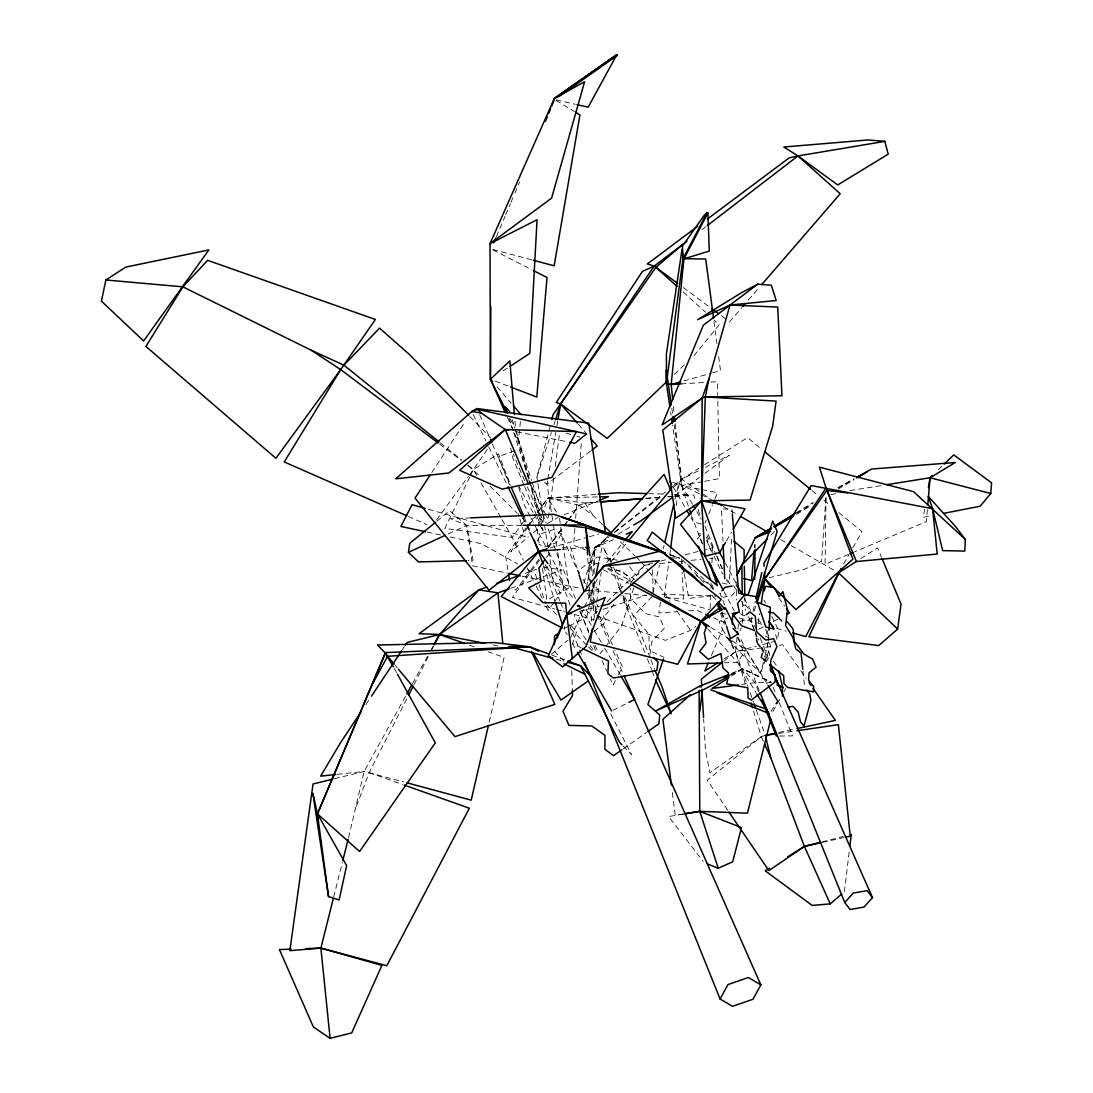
<?xml version="1.0" encoding="UTF-8"?>
<svg xmlns="http://www.w3.org/2000/svg" width="1093" height="1093" viewBox="0 0 1093 1093"><rect width="100%" height="100%" fill="white"/><g stroke="black" fill="none" stroke-linecap="round" stroke-linejoin="round"><path stroke-width="0.75" stroke-dasharray="5 3.75" d="M755.099 547.866L755.14 544.533M593.649 605.686L593.54 612.49L596.751 611.424M593.677 603.992L594.018 581.913M594.155 573.415L594.537 547.948L607.954 537.373M710.177 608.473L710.696 594.988M710.956 588.239L711.16 583.184M711.939 562.936L712.144 557.881M712.404 551.132L712.527 547.757L706.064 549.41M731.49 539.218L729.4 583.676L726.613 577.65M591.108 606.301L590.807 611.301L586.217 609.307M591.204 604.634L592.379 584.618M592.966 574.617L594.537 547.948L609.252 536.595M768.311 641.851L763.816 660.787M768.406 640.197L768.885 631.973M574.877 528.493L573.62 545.325L585.479 549.902M575.642 518.396L581.435 440.985M927.356 509.775L926.358 521.566L854.699 551.787M754.389 547.702L754.662 544.423M737.078 637.137L735.534 651.674L745.262 683.753M737.939 629.049L738.622 622.586M520.418 421.515L518.232 441.859L541.636 525.747M844.37 891.806L849.261 851.31M664.284 597.024L668.916 561.515M669.804 554.738L670.46 549.67M676.184 505.69L679.054 483.707L681.704 479.212L698.864 468.364M553.686 477.955L548.18 519.599L546.691 516.552M555.23 466.287L559.848 431.298M650.021 654.229L651.893 641.536L664.284 628.297L659.489 616.958L645.28 613.556L630.524 598.254L630.251 588.335M758.2 623.434L759.703 613.515M588.225 577.937L590.22 564.726L599.019 563.196M660.527 602.024L658.819 613.023L676.991 611.684M593.704 620.4L596.313 603.801M596.573 602.147L601.287 572.281M547.525 480.838L546.965 484.185L557.498 550.64M547.812 479.171L555.79 432.35M556.938 425.655L557.799 420.641M924.651 509.092L923.23 517.344L931.605 515.705M564.248 629.226L564.876 626.111M586.435 587.214L587.447 582.296M587.788 580.67L594.537 547.948L610.563 538.576M589.592 604.06L586.695 617.272L593.526 629.008M589.947 602.407L594.647 580.943M598.991 561.133L602.257 546.281L592.269 547.046M348.558 837.621L364.174 771.439L405.954 695.517M751.601 617.654L750.877 620.879L757.053 636.754M753.063 611.219L755.236 601.546M489.172 722.159L504.105 657.439L488.352 651.838M652.89 592.98L659.462 565.067M663.328 548.645L664.093 545.352M674.914 499.378L678.78 482.956L681.704 479.212L699.534 470.236M333.679 896.984L342.355 862.35M537.688 482.081L536.895 477.108L550.53 424.549M768.065 642.397L767.313 645.143L769.868 655.95M763.392 662.344L760.386 673.302L731.695 643.244L730.52 640.047M583.853 583.02L594.537 547.948L614.143 539.409M633.721 587.938L621.589 625.797L606.164 645.854M536.895 477.108L551.35 432.555M553.932 424.603L554.971 421.42M751.957 617.641L750.877 620.879L756.301 628.735M754.115 611.165L756.288 604.689M538.193 526.225L541.431 516.811M541.964 515.24L547.907 497.971L596.341 494.35M356.4 806.292L369.202 772.614L407.074 698.236M704.985 523.123L706.228 520.09M708.715 514.011L712.445 504.884M714.931 498.804L717.418 492.724L701.105 489.432M496.441 236.58L505.034 216.332M505.69 214.774L510.322 203.885M510.977 202.328L514.284 194.54M514.94 192.983L519.571 182.094M711.406 655.568L722.569 629.39L719.016 621.685L727.774 617.982M570.601 637.834L583.785 608.746M584.468 607.216L597.639 578.142M469.73 477.081L444.769 528.452L512.248 537.428L523.465 560.272M470.455 475.564L473.392 469.525L488.557 447.515M739.865 630.825L741.3 627.915M414.028 684.573L428.716 655.732M431.803 649.666L433.347 646.632M615.414 680.597L613.064 685.12L610.29 678.985M618.556 674.559L622.464 667.003L614.84 650.13M412.498 683.617L428.073 655.322M431.339 649.365L432.978 646.4M537.182 541.076L541.213 533.753L553.645 529.449L561.269 533.931L579.222 574.494M561.269 533.931L556.433 542.715L544 547.019L538.917 544.027M772.929 711.379L780.88 697.184M784.064 691.514L785.648 688.672M843.591 564.015L848.633 555.189M852.841 547.839L862.09 531.663L838.386 512.207M726.435 540.885L731.504 532.127M431.79 472.545L465.276 421.502M365.813 704.657L370.513 697.594M402.497 649.488L404.383 646.66M770.948 711.502L775.238 705.094M527.946 526.935L510.855 551.76L528.356 536.827M528.903 525.555L534.6 517.276M538.398 511.756L547.907 497.971L598.377 496.891M546.418 557.553L550.162 552.293M553.796 602.68L548.167 610.522L545.926 605.959M554.725 601.382L560.354 593.54L546.131 564.603M526.279 527.769L505.622 556.214L508.313 572.418M527.263 526.416L533.152 518.287M537.087 512.863L547.907 497.971L584.96 503.081L598.568 502.056M539.368 560.231L512.426 597.338L554.779 609.033M548.344 547.853L563.305 527.236M564.302 525.87L567.294 521.744M568.292 520.364L579.263 505.253L584.96 503.081L598.486 502.015M436.585 519.899L468.419 476.329M469.416 474.977L473.392 469.525L498.463 453.868L510.827 485.565M538.986 559.138L515.814 590.111L512.603 587.283M548.044 547.006L563.155 526.799M564.166 525.46L567.185 521.416M568.196 520.063L579.263 505.253L593.308 515.664L603.09 525.105M599.989 653.86L605.139 647.179M614.075 604.156L600.385 621.616L595.494 620.264M630.921 582.665L644.61 565.204L652.699 563.127M693.987 355.703L719.235 324.676L714.275 320.167M606.67 562.608L623.707 541.896M611.247 561.597L626.344 543.289M729.523 321.834L741.71 307.748M748.35 300.056L759.416 287.254M697.184 539.136L700.599 535.365M592.898 552.757L607.817 536.321M652.084 596.559L633.626 615.851L648.9 634.049L649.365 650.472L664.052 657.399M770.907 535.133L774.39 531.54M593.636 614.881L597.27 611.329M606.984 601.874L644.61 565.204L649.611 564.685M938.368 469.758L941.92 466.328M674.436 374.339L684.204 365.021M551.514 654.215L568.059 640.02M533.357 532.564L540.065 527.7M593.991 631.508L606.328 621.439L602.311 614.157M436.804 521.238L449.674 510.745L466.697 525.419L473.037 560.559L467.927 560.682M723.689 661.21L735.534 651.674L756.301 646.209M765.319 735.37L761.315 736.668L707.226 780.224L728.088 810.828M614.649 532.086L665.61 491.905M673.657 485.552L681.704 479.212L701.952 493.175M596.819 616.015L665.418 640.348L690.571 630.374L695.722 626.344M614.594 532.469L662.727 495.334M673.425 487.082L678.78 482.956M701.856 229.762L705.914 226.647M590.425 451.163L546.965 484.185L544.451 482.409M675.037 495.539L699.438 477.422M704.862 473.406L729.263 455.289L705.477 467.257M623.147 748.91L646.496 732.488M753.528 711.01L761.315 736.668L709.944 772.696L705.504 750.877L703.66 719.221M503.094 370.951L508.71 367.248M860.847 558.564L877.57 547.853L881.477 557.225M731.545 676.02L742.693 668.902L770.305 681.608M704.575 464.744L747.475 437.61L761.971 449.496M724.372 658.683L735.534 651.674L772.546 646.25M795.868 513L813.288 502.343M796.469 514.338L810.856 505.663M838.194 489.199L854.016 479.677M797.125 512.986L813.028 503.545M617.846 534.313L632.41 525.801M547.47 523.52L557.826 517.672M838.044 487.765L854.125 478.802M837.948 487.861L853.906 479.076M758.679 629.267L763.092 626.931M773.379 621.493L780.744 617.613M730.63 675.283L742.693 668.902L771.262 682.1M568.032 626.59L563.728 628.735L567.144 634.609M569.467 625.865L586.695 617.272L581.722 610.386M613.05 710.231L627.409 703.072M448.294 533.917L466.697 525.419L521.32 525.309M730.397 674.504L742.693 668.902L771.18 682.469L754.962 682.66L741.751 684.45M848.469 554.411L825.106 564.275L826.021 495.812L821.608 561.296L804.639 569.18L769.158 577.691M563.92 514.94L597.721 501.086M731.723 673.315L742.693 668.902L754.962 682.66L758.733 692.088M525.35 573.306L536.567 569.316M510.8 588.28L541.267 577.418M542.866 576.844L562.116 569.986L542.989 567.021M514.502 450.972L498.189 456.628L509.502 484.8M603.172 609.32L646.482 595.098M638.94 574.098L635.921 575.068L628.735 565.587M550.312 547.921L587.542 537.264M589.154 536.8L598.868 534.012M683.904 380.911L710.956 373.273M712.54 372.822L720.506 370.582L718.484 355.362M762.682 644.515L775.47 641.154M660.787 561.051L667.249 559.384M685.038 554.82L697.976 551.5M822.168 841.856L843.209 836.5M579.864 611.233L599.497 606.369M334.485 778.722L364.174 771.439L403.741 781.946M739.934 621.357L752.981 618.173M830.789 494.733L837.156 493.285M822.401 842.361L843.687 837.607M778.667 732.515L795.349 728.949M702.936 481.603L681.526 485.47L669.941 481.385M704.589 481.303L719.413 478.638L717.705 396.991M562.062 547.894L570.423 546.432L578.662 573.429M683.398 814.066L668.67 816.539L703.127 861.325M683.439 814.012L675.269 815.351L672.017 790.075M850.026 490.593L881.709 485.511M779.282 645.266L782.643 644.774L806.087 678.384M778.599 733.43L795.198 730.985M712.335 595.644L688.836 598.418L683.849 571.912M337.395 774.336L364.174 771.439M659.598 563.646L671.252 562.444M679.573 561.57L682.906 561.228M691.227 560.367L701.214 559.329M709.548 558.455L712.868 558.113M587.064 590.589L597.871 589.482L592.515 583.075M645.785 498.299L660.992 497.096M667.755 496.577L672.823 496.167M674.504 496.044L689.71 494.842L674.367 494.391M562.294 549.355L583.935 547.689M646.168 498.517L659.762 497.493M668.26 496.864L673.37 496.482M675.064 496.359L693.768 494.965L695.722 501.441M688.563 610.837L696.815 610.236L704.384 613.638M681.076 383.903L704.179 382.482M710.792 382.085L717.391 381.676L717.677 395.283M470.81 517.836L450.453 518.697L466.697 525.419L472.545 565.819L507.166 573.06M724.112 662.823L737.433 662.413L746.013 649.611L739.374 636.153M779.541 736.04L792.521 735.89L778.708 701.323M648.764 493.64L664.12 494.091M661.743 594.182L715.929 596.122M671.43 557.731L679.709 558.509M618.119 592.939L594.606 590.753L593.485 582.46M624.841 593.567L646.66 595.603M665.131 597.324L683.603 599.032L682.114 572.117M617.354 560.19L597.406 557.006L578.211 570.491L579.823 573.401M493.066 644.952L499.747 646.25M516.852 431.831L568.264 441.968M699.479 489.104L681.526 485.47L672.619 425.218M522.003 576.161L581.339 588.567M427.172 532.1L441.941 535.256M450.152 537.018L481.33 543.699L517.727 564.002M556.187 99.941L575.383 104.286M579.263 505.253L547.907 497.971L558.427 515.39M701.269 523.902L693.549 522.058L691.022 517.699M701.16 534.108L698.208 533.398L702.471 543.494M722.145 582.965L728.321 584.441L726.435 579.727M531.54 259.779L491.153 249.026L531.922 269.807M556.091 659.175L564.248 661.374M556.405 609.47L564.548 611.725M574.317 614.416L593.868 619.813M665.91 597.488L709.822 609.757M721.202 612.941L726.08 614.293M739.087 617.941L756.984 622.942M758.61 623.393L761.862 624.294M776.495 628.393L786.25 631.112M428.415 509.311L525.146 536.595L518.301 513.929M566.092 433.115L570.765 434.467M577.008 436.271L580.137 437.173M670.064 554.984L679.75 558.127L670.159 554.725M670.678 555.039L678.316 557.621M469.457 645.13L474.184 646.796M369.202 772.614L402.579 784.487M551.828 655.09L566.201 660.432M495.074 381.033L508.983 386.375M740.344 613.842L744.866 615.755M580.096 606.656L577.036 605.331L579.112 609.935M408.345 516.47L426.967 524.654M713.469 617.736L724.058 622.504M581.49 647.958L572.486 643.613L576.694 631.453L569.836 624.322M679.054 483.707L699.643 493.886M701.119 494.61L709.944 498.968M765.155 635.962L768.092 637.438M608.009 565.518L634.76 579.29M603.309 569.754L628.858 583.225M527.919 569.685L535.201 573.743L538.521 583.184M608.309 568.128L631.85 581.613M723.238 506.496L738.021 515.008M780.894 539.669L785.334 542.21M791.236 545.612L835.585 571.133M555.995 100.433L574.303 111.5M710.846 627.45L730.548 639.856M731.955 640.744L746.013 649.611L767.218 684.04M607.571 568.797L611.834 571.598L621.125 569.972L629.978 578.429L630.06 581.736M696.091 575.546L711.324 585.944L712.581 588.608M703.305 494.104L711.406 499.692M578.566 605.044L590.876 613.842L591.9 624.035M683.18 287.5L710.436 307.693M721.353 315.768L726.804 319.812M439.55 444.045L461.205 460.344M467.982 465.454L480.51 476.63M440.37 442.897L461.506 459.934M468.105 465.263L473.392 469.525L476.78 475.428M812.031 490.579L818.616 495.99M823.89 500.307L830.475 505.717M683.234 292.05L705.586 312.297M687.606 564.343L711.324 585.944L712.404 589.141M620.182 541.609L634.842 555.777M636.058 556.952L639.733 560.49M640.949 561.665L648.518 570.751M490.006 486.098L517.303 513.341M522.044 518.068L524.421 520.446L527.413 526.539M546.924 604.839L557.608 615.66M570.655 628.885L587.255 645.717M588.444 646.919L592.01 650.526M623.106 745.972L631.453 754.512L610.058 712.486M554.342 651.305L564.78 662.003M469.73 416.419L490.935 438.211M712.404 595.89L715.792 599.497M682.51 559.876L704.247 583.047M707.622 628.721L737.433 662.413L755.973 692.538M744.948 604.675L750.29 610.755M757.777 619.266L762.053 624.13M578.375 424.316L586.135 433.252M497.014 386.854L511.278 403.331M395.188 665.377L397.36 667.973M761.206 648.108L763.201 650.718M733.499 585.821L736.75 590.097L731.545 595.849L723.088 597.324L719.836 593.048L724.932 605.686M778.735 597.912L784.637 606.109M548.932 564.931L573.77 599.36M577.746 604.88L580.725 609.006M649.502 572.145L670.036 601.259M676.881 610.96L690.571 630.374M586.285 639.883L583.375 635.716L574.071 615.004M590.165 645.43L595.029 652.371M773.352 661.06L777.71 667.427M584.96 503.081L593.308 515.664M737.72 637.356L760.386 673.302L770.592 646.373L769.253 641.728M692.525 504.338L681.526 485.47L675.146 423.21M696.747 511.592L700.982 518.847M594.387 630.483L601.232 642.233M604.648 648.094L620.045 674.531M572.281 643.422L576.558 650.759M673.315 487.205L685.967 508.983M722.569 629.39L735.534 651.674L747.899 686.418M481.002 482.805L501.263 518.246M502.111 519.721L512.248 537.428L524.421 520.446L523.178 517.276M583.034 579.222L587.856 587.966M588.649 589.414L595.876 602.516M596.682 603.964L598.295 606.888M394.163 668.247L397.456 674.217M518.219 484.978L533.37 513.013M534.176 514.489L538.958 523.342M539.751 524.818L542.948 530.72L541.636 527.564M725.233 562.936L736.354 583.689M744.292 598.513L750.645 610.372M724.058 591.723L734.373 610.987M530.16 516.415L524.708 505.922L517.945 485.114M530.938 517.918L545.749 546.404M548.864 552.402L557.321 568.674M510.308 418.92L514.899 428.073M528.725 479.95L545.94 515.022M528.165 528.056L529.654 531.102M527.209 567.895L535.447 584.646M536.198 586.162L542.183 598.349M473.269 414.643L485.825 440.725M488.776 446.859L507.234 485.21M522.741 517.413L529.395 531.225M764.021 600.098L765.455 603.076M771.89 616.452L779.036 631.317L777.205 640.074L774.882 631.891M706.515 540.475L722.528 574.003M729.099 638.722L733.458 648.026L730.766 640.033M620.551 591.026L618.652 586.955L620.482 592.379M707.062 535.515L716.147 555.08M716.844 556.583L722.418 568.62M588.512 591.819L594.059 604.087M594.756 605.618L596.833 610.222M599.606 616.37L614.157 648.586M579.809 611.465L588.813 631.412M595.057 645.225L598.513 652.904M601.983 660.568L606.834 671.321M761.315 736.668L763.324 741.191M507.384 417.43L518.232 441.859L515.664 429.604M741.573 601.027L745.699 610.386M748.459 616.63L753.979 629.117M754.662 630.688L758.802 640.047M762.245 647.862L769.13 663.465M624.745 596.655L639.911 631.358L650.294 658.205M587.515 593.226L590.958 601.027M591.655 602.585L596.491 613.501M597.174 615.072L610.304 644.72M613.064 650.95L622.737 672.796M611.083 562.512L603.541 547.497L609.976 564.931M524.626 480.688L513.341 454.333M527.318 486.863L542.866 522.358L530.897 485.456M479.69 414.753L489.801 438.006M492.492 444.209L510.007 484.513M524.162 517.057L526.853 523.26M527.536 524.804L530.228 531.007M610.618 566.447L622.354 593.813M622.996 595.33L628.83 610.727L622.464 595.098M523.957 484.978L512.836 458.158L510.718 448.116M524.613 486.549L536.403 514.94M537.059 516.524L540.98 525.993M737.679 637.26L759.348 690.94M611.151 561.064L609.921 558.004L610.7 561.01M613.624 567.199L621.944 588.84M644.87 652.535L621.712 595.521M647.425 658.86L651.524 669.422M545.284 564.644L559.903 600.972M560.531 602.557L564.357 612.025M569.439 624.663L578.976 648.354M579.604 649.939L582.788 657.836M704.985 526.211L714.453 549.82M716.967 556.118L722.651 570.286M702.375 544.095L691.459 515.705M773.065 687.183L775.579 693.468M760.291 637.984L768.939 660.199M761.37 647.862L767.546 663.738M575.41 598.581L557.198 554.779L546.719 524.845M580.889 612.681L588.799 633.038M593.677 645.58L596.723 653.409M650.909 659.789L654.57 669.271M652.07 670.87L654.242 676.69M750.14 692.73L753.514 702.212M756.329 710.108L764.758 733.786M556.665 567.404L570.355 605.768M539.081 584.755L545.735 603.637M542.319 512.234L532.059 482.163M542.866 513.819L546.172 523.274M721.612 612.845L725.383 624.035M720.492 613.132L724.263 624.335M712.24 584.96L713.825 589.742M688.33 506.155L681.526 485.47L680.734 469.853L674.217 424.89M509.051 418.059L513.218 430.902M513.737 432.5L530.378 483.857M543.631 565.709L554.971 601.259M512.275 419.603L514.803 427.623M515.309 429.235L531.553 480.551M722.063 611.834L726.012 624.499M698.167 509.543L701.119 519.257M706.502 537.059L710.915 551.637M765.701 629.322L768.816 640.17M516.115 431.243L530.802 483.885M531.253 485.524L539.518 515.131M542.087 527.386L543.002 530.679L542.36 527.618M540.434 518.424L542.046 526.088M682.292 563.633L681.363 558.66L681.636 563.701M755.728 633.803L756.233 636.836M767.368 630.661L768.338 636.659M557.758 552.293L563.824 590.507L553.755 583.43L543.221 516.975M537.947 483.748L542.961 515.309M670.624 411.829L671.129 415.176M671.799 408.236L672.769 414.889M559.534 518.519L569.07 587.747L546.869 600.289L542.456 568.196M537.114 529.367L539.204 544.56M590.124 557.553L592.597 575.806M714.002 321.574L716.912 343.544M802.945 670.979L804.667 687.374M673.411 406.377L674.272 414.793M514.953 421.229L515.513 427.923M732.351 514.366L731.955 509.324L721.476 508.832L722.965 541.158M587.788 558.127L588.922 578.443M589.4 586.9L589.578 590.288M571.789 670.801L572.349 690.653M652.589 569.74L653.231 595.357M744.811 596.327L744.961 605.809M742.366 601.71L742.693 623.338M736.19 581.763L736.463 600.071"/><path stroke-width="1.5" d="M699.11 690.257L699.766 811.32L718.21 868.225L732.679 861.79L741.505 827.592L699.766 811.32L685.065 813.739L699.766 811.32L747.434 813.178L770.743 719.536M490.839 306.532L490.429 379.257L505.349 412.853M757.763 284.18L741.956 292.432L697.58 319.689L730.015 305.043L776.194 300.507L771.385 285.246L757.763 284.18L730.015 305.043L708.988 378.724L702.184 398.043L701.583 500.813L704.999 556.146L723.265 590.234M554.438 644.528L554.547 636.044L558.701 633.134M754.676 579.509L755.072 549.533M708.988 378.724L705.327 396.95L701.583 500.813L719.686 552.566L724.44 561.46M732.228 624.117L732.529 616.22L737.324 612.572M965.338 539.464L964.777 551.091L942.658 550.626L932.602 508.71L928.244 496.4L955.405 526.402L965.338 539.464L913.543 491.645L819.422 467.162L826.062 488.011L856.447 561.529L937.207 554.042L932.602 508.71L811.197 485.538L763.911 563.141L764.116 566.27M768.98 630.333L770.333 607.298L756.165 601.792M943.327 513.423L980.175 506.237L990.764 493.503L991.597 482.874L953.765 454.893L944.284 464.033M927.793 504.72L930.075 477.75L932.438 475.469M754.102 550.981L751.574 580.451L743.841 578.607M672.728 399.642L671.17 384.504L683.958 258.877L707.895 212.944L707.075 212.752L704.029 215.567L682.442 246.13L682.975 258.645L666.416 383.37L669.886 406.801M699.78 711.461L702.348 690.339M849.862 846.255L851.297 834.451M670.678 547.976L675.31 512.453M841.077 568.415L808.875 636.795L878.745 645.553L897.667 629.049L901.028 604.046L882.133 558.783M466.219 560.723L418.51 561.925L408.427 552.334L409.766 543.289L435.52 522.29M761.193 603.582L764.936 578.784L764.526 572.527M592.392 628.694L590.302 641.96L677.756 664.271L700.996 621.234L721.243 599.429L660.705 550.968L603.896 565.6L566.761 614.471L548.358 655.95L562.635 666.839L585.998 646.523L605.235 597.406L566.761 614.471L557.225 638.025M558.072 418.974L560.641 403.918L654.16 266.118L686.964 241.211M928.367 487.642L930.075 477.75L955.241 462.503L871.681 469.034L857.049 477.176M105.912 279.972L101.403 301.135L143.607 340.948L208.845 249.928L125.818 267.075L105.912 279.972L182.873 286.844L311.464 350.347L343.912 365.158L439.044 441.832M595.371 577.65L598.636 562.786M755.973 598.336L761.794 572.554M488.407 725.479L471.192 800.158L407.033 782.834M664.872 542.073L673.753 504.297M333.269 898.624L320.877 948.096L330.1 1038.35L351.714 1032.899L381.894 965.42L320.877 948.096L305.958 948.615M342.765 860.71L348.134 839.274M551.801 419.616L553.085 414.698L655.909 267.307L682.906 244.326M764.28 590.93L765.551 586.285L774.09 587.583L779.227 596.505L782.889 591.614L787.452 609.703L785.58 625.538L792.89 637.41L795.827 649.01L801.06 652.931L802.781 669.34M756.657 600.166L777.123 531.485L772.737 521.101L748.104 595.043L738.677 593.185L732.351 514.366M762.395 653.395L761.193 657.399L766.207 661.484M555.476 419.835L560.641 403.918L556.228 402.525L642.452 271.378L654.16 266.118L677.728 283.456M756.821 603.076L764.936 578.784L826.062 488.011L852.909 559.22L795.991 609.552L764.936 578.784L763.679 576.298M663.519 658.97L647.862 704.507L659.748 715.027L658.86 723.798L647.876 731.531M706.884 625.346L704.261 632.956L706.105 643.053L699.616 651.51L708.332 659.339L720.915 653.518L722.979 667.973L728.566 673.015L726.872 683.863L747.749 687.811L748.09 698.003L751.383 700.026L775.074 682.059L775.265 675.009L770.428 671.047L770.784 660.432L776.959 646.496L773.694 638.79L765.633 639.979L756.643 631.836L755.29 616.22L749.935 611.916L746.136 614.785M709.507 617.736L710.546 614.69L720.574 607.08L721.571 610.249M713.06 503.367L714.316 500.321M394.108 664.079L385.269 653.259L317.448 813.889L328.515 896.574L339.09 899.976L346.659 865.615L317.448 813.889L312.871 793.313L328.515 896.574M493.79 242.81L495.771 238.137M545.339 121.378L547.32 116.705M548.645 113.59L550.626 108.917M551.951 105.802L554.356 98.452L616.876 54.65L588.171 107.182L576.981 104.641M708.127 663.26L704.848 670.965L717.404 663.068M616.876 54.65L554.356 98.452L490.019 243.643L490.429 379.257L507.248 412.826M385.269 653.259L317.448 813.889L359.583 851.502L435.287 742.844L397.456 674.217M736.832 575.328L741.819 565.122L767.409 538.74M737.584 573.784L755.222 537.879L771.193 528.11M408.618 695.203L413.263 686.09M434.905 643.586L439.536 634.486L478.83 589.878L486.85 587.023M856.666 561.228L838.55 572.828L805.76 636.577L792.753 632.929M713.551 318.186L705.709 259.041L682.975 258.645L707.075 212.752M371.675 685.475L387.578 656.306L529.477 646.769L548.631 653.901M406.774 694.028L411.678 685.106M433.798 644.911L439.536 634.486L497.957 592.843L509.188 588.854M720.082 998.988L727.993 984.574L748.377 977.525L760.865 984.875L752.954 999.275L732.556 1006.325L720.082 998.988L584.687 662.577M725.588 542.347L719.686 552.566L704.999 556.146L680.488 524.394L701.583 500.813L750.058 500.061L772.696 426.079L776.071 401.104L705.327 396.95L702.184 398.043L662.057 425.027L703.345 325.208L730.015 305.043L777.724 307.065L781.973 395.775L705.327 396.95M733.198 529.203L745.016 508.764L701.583 500.813L675.706 518.205L662.782 430.014L702.184 398.043M438.184 443.02L340.702 369.612L275.901 458.281L145.915 346.44L182.873 286.844L207.629 260.325L375.377 319.47L340.702 369.612L284.235 461.943L406.787 515.787M429.932 475.387L415.039 498.066L489.008 590.247L538.986 551.159L547.074 548.85M361.1 711.734L340.415 742.857L320.659 776.139L335.729 774.513M371.456 696.173L401.555 650.909M405.325 645.253L407.211 642.424L439.536 634.486L484.705 643.312M776.098 703.824L777.82 701.255L768.092 685.475M827.114 489.965L764.936 578.784L770.852 586.982M544.533 560.19L538.917 568.1L540.98 581.49L528.657 587.884L542.975 602.639L565.6 603.131L566.734 614.102M625.838 539.3L632.232 531.54L626.193 534.163M628.502 540.68L670.542 489.678L664.093 474.417L610.126 533.808M601.806 568.961L604.21 566.051L659.311 560.709L609.32 603.937L601.136 605.959M742.816 306.464L745.03 303.895M761.63 284.686L840.216 193.762L797.972 155.93L783.818 147.008L868.033 139.959L884.811 141.366L888.199 154.154L837.73 184.949L797.972 155.93L789.228 157.857L707.349 219.078M595.726 575.888L604.21 566.051M721.926 590.753L725.042 587.296L732.091 586.067M844.752 902.504L853.291 893.077L867.145 890.658L872.474 897.654L863.935 907.094L850.081 909.513L844.752 902.504L759.99 692.525M343.912 365.158L379.572 328.146L409.643 354.679L468.555 415.217M667.099 381.334L607.202 438.402L560.641 403.918L577.268 423.046M690.298 694.793L662.891 719.331L671.362 785.034M769.486 868.252L765.305 870.875L812.181 905.441L830.229 903.87L841.801 893.992M722.377 662.276L701.323 679.218L701.706 685.885M669.626 488.721L672.318 486.617M699.602 623.311L709.917 615.222M707.28 225.609L797.972 155.93L884.811 141.366M591.778 450.125L597.215 445.999L590.562 438.348M697.799 226.21L647.316 263.959L654.16 266.118M672.332 497.547L641.154 520.692L633.872 524.941M558.755 96.649L617.067 55.579M621.767 749.88L613.528 755.673L604.866 749.306L604.976 735.439L591.873 725.984L568.947 725.383L562.963 711.201L572.486 695.626L572.349 690.653M588.389 680.857L560.982 700.08L532.878 652.535M510.117 366.333L529.804 353.408L537.059 219.707L490.019 243.643L551.582 198.175L584.605 81.743L554.356 98.452M728.758 677.81L712.035 688.481L738.458 684.901M787.629 856.885L804.38 846.392L820.556 842.266M774.09 526.334L795.868 513M793.6 516.06L774.582 527.099M856.898 477.942L866.968 471.875L856.816 477.477M770.579 531.635L755.222 537.879L771.125 528.438M774.008 526.717L794.242 514.694M728.594 674.572L698.837 686.527L656.237 710.696L703.496 689.642L729.127 676.089M755.222 537.879L771.603 528.766M786.618 614.498L789.57 612.941L786.605 608.842M628.844 702.348L634.582 699.479L620.906 675.993M408.427 552.334L445.234 535.338M724.249 677.305L728.867 675.201M850.026 553.755L853.141 552.443M599.251 500.444L608.473 496.673L600.071 496.85M569.931 442.296L574.904 443.28L586.558 433.935L477.477 409.301L471.793 411.583L395.775 478.802L448.772 473.009L505.239 429.549L576.462 431.585L551.924 477.354L528.329 483.762L502.029 489.104L459.675 470.332L505.239 429.549L508.559 430.205M496.482 583.594L518.929 575.601M683.958 258.877L709.289 251.048L707.895 212.944M671.307 404.902L666.238 369.926L666.416 383.37L671.17 384.504L680.72 381.812M571.68 613.255L566.761 614.471L572.349 658.765M332.846 779.131L313.049 783.982L289.864 950.691L320.877 948.096L386.799 965.72L469.334 808.219L404.164 785.047M820.761 842.73L804.38 846.392L768.885 870.615L729.045 812.208M845.326 837.238L850.245 836.145L838.372 724.659L796.865 730.752M775.333 733.225L765.319 735.37L775.279 733.909M797.016 728.594L835.394 720.396L812.932 688.18M788.162 707.171L792.971 706.338L798.191 712.158L800.527 721.981L803.997 725.916L810.992 700.299L809.735 694.041L806.702 690.038M886.71 484.705L930.075 477.75L990.764 493.503M587.064 590.589L583.976 590.903L579.14 575.014M600.166 501.878L642.411 498.558M560.627 549.492L538.986 551.159L501.195 596.532L562.239 627.969M585.602 547.566L588.936 547.306M598.021 494.227L618.064 492.738L647.07 493.585M600.262 501.933L642.766 498.763M671.17 384.504L681.076 383.903M470.81 517.836L553.96 514.325L665.35 553.044M552.826 658.3L508.751 646.414L529.477 646.769L494.473 642.575L377.481 644.979L384.9 652.603L529.477 646.769L538.48 651.223M291.039 949.134L279.425 949.544L313.363 1026.955L330.1 1038.35M722.446 662.877L687.483 663.97L700.996 621.234L725.356 607.749L735.685 628.68M523.028 525.296L585.329 524.954L589.906 555.886M562.294 525.214L586.094 527.659L665.213 553.4M827.292 490.497L847.99 492.943M698.837 686.527L701.446 686.91M528.329 483.762L505.239 429.549L481.18 412.949L471.793 411.583L476.999 408.55L588.717 423.155L605.344 532.168M768.393 612.08L773.653 612.982L781.782 620.892M508.805 573.401L520.35 575.806M425.532 531.745L400.912 526.471L412.02 504.679L425.136 508.382M533.152 260.216L554.165 265.804L579.932 114.915L575.71 112.36M567.513 662.262L580.574 665.774L591.299 676.758M585.329 524.954L561.146 516.811L659.94 551.378M661.525 551.938L664.571 552.976M710.723 689.847L766.548 709.166M464.73 643.449L439.536 634.486L419.084 633.708L478.83 589.878L497.957 592.843L502.78 643.531M753.705 630.21L741.519 625.715L732.201 613.528L739.36 612.148L737.515 603.377L744.634 594.674L755.605 596.546L765.797 627.04L774.131 629.076L768.693 621.179M567.8 661.019L580.574 665.774L619.526 742.311L621.917 744.743M510.527 386.977L536.8 397.073L547.019 277.513L533.439 270.586M707.267 863.88L718.21 868.225M716.899 692.716L767.245 712.732M777.232 685.065L783.285 687.661L777.273 684.887M705.9 614.321L710.436 616.37M777.97 685.147L782.574 687.265M582.979 648.682L608.473 660.992L607.886 673.589L613.405 678.029L656.852 670.419L658.013 661.962L653.45 657.549M548.987 656.428L551.979 657.918M563.988 663.861L584.987 674.258M630.36 584.017L700.996 621.234L709.439 626.562M633.312 582.46L700.996 621.234L706.515 627.478M712.896 500.539L721.763 505.649M740.972 516.702L767.587 532.004M311.464 350.347L340.702 369.612M669.777 557.58L680.857 565.149M711.803 308.704L718.62 313.746M769.964 664.544L783.736 675.761L783.954 683.48L787.479 687.401L813.424 691.814L813.752 686.8L808.56 680.311L809.134 672.81L816.034 667.181L812.632 659.12L803.874 654.024L794.269 641.4L793.053 628.953L787.329 621.835M764.608 451.655L810.719 489.5M734.004 541.308L744.06 549.629L744.237 561.296M655.909 267.307L677.018 286.421M838.55 572.828L897.667 629.049M604.306 526.279L611.629 533.357M477.477 409.301L481.18 412.949M702.212 585.11L693.153 575.533L647.206 540.529L652.33 532.182L717.35 585.602L709.234 561.898M718.06 601.888L724.864 609.074M733.102 628.366L738.076 633.817L730.452 638.749L726.503 626.084M509.734 411.583L505.417 406.828L507.494 413.25M769.144 622.163L773.489 626.986M492.629 381.785L490.429 379.257L509.83 360.922L514.379 414.534M513.478 405.872L521.156 414.739M398.453 669.258L454.961 736.614L554.848 704.384L531.526 651.442M589.291 579.222L591.436 581.79M760.222 646.81L757.244 642.889L756.479 638.353M384.9 652.603L393.343 666.757M547.935 563.551L538.986 551.159L530.132 532.756M809.025 682.578L810.979 685.379M777 682.975L778.817 685.598L770.784 664.968M756.862 693.973L769.226 714.057M693.372 505.786L695.066 508.682M577.405 652.22L611.615 710.956M669.941 481.385L671.635 484.295M686.8 510.445L689.341 514.803M737.147 585.179L741.915 594.059M737.16 631.672L738.636 634.664M507.972 486.74L522.003 515.882M655.185 670.842L662.098 686.964L671.143 713.77L655.499 679.641M830.229 903.87L804.38 846.392L770.729 757.736L764.676 744.196M769.814 665.036L872.474 897.654M624.117 675.925L760.865 984.875M490.47 439.55L491.823 442.651M511.36 487.601L524.162 517.057M534.272 540.311L543.112 564.097M698.482 546.158L710.655 580.178M710.573 564.548L717.514 581.859M761.862 699.944L776.303 736.081M754.074 703.783L755.769 708.524M718.921 604.839L720 608.036M717.254 603.541L719.413 609.935M689.369 509.338L690.94 514.106M555.476 602.871L562.185 623.884M751.096 702.99L752.558 707.799M778.489 670.542L782.438 686.131L782.492 696.132M765.701 736.969L770.729 757.736M682.92 566.939L683.849 571.912M508.573 574.044L509.652 580.52M671.621 418.523L672.359 423.537M673.001 416.556L673.725 421.556M682.975 258.645L682.018 249.518L666.416 353.79L666.416 383.37M674.449 416.474L674.968 421.529M701.911 689.218L703.564 717.555M681.731 565.395L681.923 568.756M586.094 527.659L587.61 554.738M723.129 544.56L724.7 578.58M744.319 566.311L744.784 594.66M741.819 565.122L742.243 593.403"/></g></svg>
